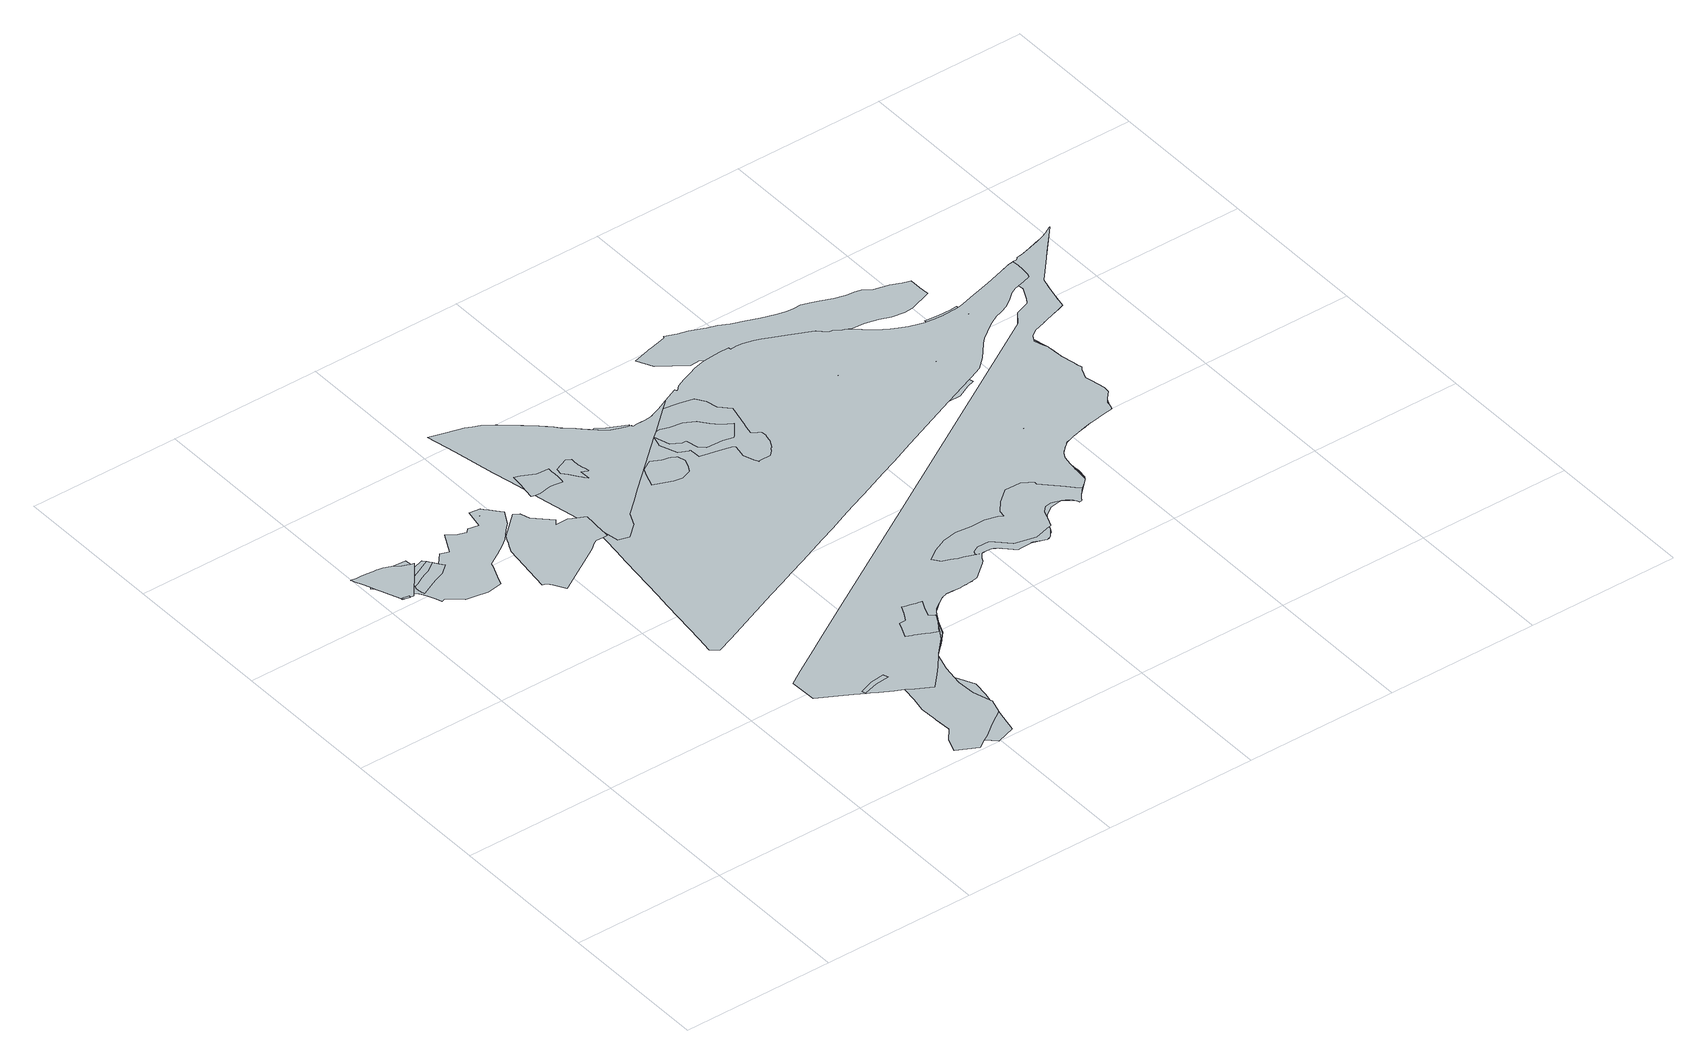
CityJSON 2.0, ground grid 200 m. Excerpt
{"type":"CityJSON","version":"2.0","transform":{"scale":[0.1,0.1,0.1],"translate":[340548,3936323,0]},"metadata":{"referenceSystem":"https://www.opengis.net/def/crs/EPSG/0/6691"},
"CityObjects":{
"object1":{"type":"GenericCityObject","attributes":{"prefecture":"14","disasterType":"2","areaType":"2","zoneNumber":82316,"zoneName":"K東芹沢","status":"0"},"geometry":[{"type":"MultiSurface","lod":"1","boundaries":[[[0,1,2,3,4,5,6]]]}]},
"object2":{"type":"GenericCityObject","attributes":{"prefecture":"14","disasterType":"2","areaType":"1","zoneNumber":82316,"zoneName":"K東芹沢","status":"0"},"geometry":[{"type":"MultiSurface","lod":"1","boundaries":[[[7,8,9,10,11,12,13,14,15,16,17,18,19,20,21,22,23,24,25,26,27,28,29,30,31,32,33,34,35,36,37,38,39,40,41,42,43,44,45,46,47]]]}]},
"object3":{"type":"GenericCityObject","attributes":{"prefecture":"14","disasterType":"1","areaType":"2","zoneNumber":"151-H24-43018","zoneName":"青山18","status":"0"},"geometry":[{"type":"MultiSurface","lod":"1","boundaries":[[[48,49,50,51,52,53,54,55,56,57,11,58,59,60,8,61,62,63]]]}]},
"object4":{"type":"GenericCityObject","attributes":{"prefecture":"14","disasterType":"1","areaType":"1","zoneNumber":"151-H24-43018","zoneName":"青山18","status":"0"},"geometry":[{"type":"MultiSurface","lod":"1","boundaries":[[[64,65,66,67,68,69,51,52,53,54,70,71,72,15,73,74,75,76,77,59,60,8,61,62,78,79,80,81,82,83]]]}]},
"object5":{"type":"GenericCityObject","attributes":{"prefecture":"14","disasterType":"1","areaType":"1","zoneNumber":"151-H24-43018","zoneName":"青山18","status":"0"},"geometry":[{"type":"MultiSurface","lod":"1","boundaries":[[[84,85,86,87,88,89,90,91,92,93,94,95,96,68,97,98,99,100,101,102,49,56,71,16,19,103,104,23,105,106,39,107,40,108,109,110,111,112,7,113,114,115,116,117,118,119,120,121,122,123,124,125,126,127,128,129,130,131,132,133,134,135,136]]]}]},
"object6":{"type":"GenericCityObject","attributes":{"prefecture":"14","disasterType":"1","areaType":"2","zoneNumber":"151-H24-43018","zoneName":"青山18","status":"0"},"geometry":[{"type":"MultiSurface","lod":"1","boundaries":[[[137,138,139,140,141,142,143,144,145,146,147,148,149,150,151,83,152,63,10,58,77,153,154,155,110,111,112,7,113,114,115,116,117,156,157,158,159,160,161,162,163,164,165,166,167,168,169,170]]]}]},
"object7":{"type":"GenericCityObject","attributes":{"prefecture":"14","disasterType":"1","areaType":"1","zoneNumber":"151-H24-43018","zoneName":"青山18","status":"0"},"geometry":[{"type":"MultiSurface","lod":"1","boundaries":[[[171,172,173,174,175,176,177,178,179,180,181,182,183,184,185,186,187,188,189,190,191,192,193,194,195,196,197,198,199,200]]]}]},
"object8":{"type":"GenericCityObject","attributes":{"prefecture":"14","disasterType":"2","areaType":"2","zoneNumber":"82008-4","zoneName":"南山沢-4","status":"0"},"geometry":[{"type":"MultiSurface","lod":"1","boundaries":[[[201,202,203,204,205,206,207]]]}]},
"object9":{"type":"GenericCityObject","attributes":{"prefecture":"14","disasterType":"1","areaType":"1","zoneNumber":"151-H24-43017","zoneName":"青山17","status":"0"},"geometry":[{"type":"MultiSurface","lod":"1","boundaries":[[[208,209,210,211,212,213,214,215,216,217,218,219,220,221,222,223,224,225,226,227,228,229,230,231,232]]]}]},
"object10":{"type":"GenericCityObject","attributes":{"prefecture":"14","disasterType":"1","areaType":"2","zoneNumber":"151-H24-43017","zoneName":"青山17","status":"0"},"geometry":[{"type":"MultiSurface","lod":"1","boundaries":[[[233,234,235,219,220,221,222,236,237,238,209,210,211]]]}]},
"object11":{"type":"GenericCityObject","attributes":{"prefecture":"14","disasterType":"1","areaType":"1","zoneNumber":"151-H24-43017","zoneName":"青山17","status":"0"},"geometry":[{"type":"MultiSurface","lod":"1","boundaries":[[[239,240,241,242,243,244,245,246,247,248,249,250,251,252,253,254,255,256,257,258,259,260]]]}]},
"object12":{"type":"GenericCityObject","attributes":{"prefecture":"14","disasterType":"1","areaType":"2","zoneNumber":"151-H24-43017","zoneName":"青山17","status":"0"},"geometry":[{"type":"MultiSurface","lod":"1","boundaries":[[[261,262,249,250,251,252,263,264,241,242,243,244]]]}]},
"object13":{"type":"GenericCityObject","attributes":{"prefecture":"14","disasterType":"1","areaType":"1","zoneNumber":"151-H24-43016","zoneName":"青山16","status":"0"},"geometry":[{"type":"MultiSurface","lod":"1","boundaries":[[[265,266,267,268,269,270,271,272,273,274,275,276,277,278,279,280,281,282,283,284,285,286,287,288,289,290]]]}]},
"object14":{"type":"GenericCityObject","attributes":{"prefecture":"14","disasterType":"2","areaType":"1","zoneNumber":82931,"zoneName":"串川3","status":"0"},"geometry":[{"type":"MultiSurface","lod":"1","boundaries":[[[291,292,293,294,295,296,297,298,299,300,301,302,303,304,305,306,307,308,309,310,311,312,313,314,315,316,317,318,319,320,321,322,323,324,325,326,223,227,327,328,329,197,330,331,332,191,333,334,335,336,337,338,339,340,341,342,343,344,345,346,347,348,349,350,351,352,353,354,355,356,357,358]]]}]},
"object15":{"type":"GenericCityObject","attributes":{"prefecture":"14","disasterType":"1","areaType":"1","zoneNumber":"151-H24-43017","zoneName":"青山17","status":"0"},"geometry":[{"type":"MultiSurface","lod":"1","boundaries":[[[359,360,361,362,363,364,365,366,367,368,369,370,371,372,373,374,375,376,377,378,379,380,381,382,383,384,385]]]}]},
"object16":{"type":"GenericCityObject","attributes":{"prefecture":"14","disasterType":"1","areaType":"1","zoneNumber":"151-H24-43017","zoneName":"青山17","status":"0"},"geometry":[{"type":"MultiSurface","lod":"1","boundaries":[[[386,387,388,389,390,391,392,393,394,395,396,397,398,399,400,401,291,402,403,404,405,406,407,301,408,409]]]}]},
"object17":{"type":"GenericCityObject","attributes":{"prefecture":"14","disasterType":"1","areaType":"2","zoneNumber":"151-H24-43017","zoneName":"青山17","status":"0"},"geometry":[{"type":"MultiSurface","lod":"1","boundaries":[[[410,411,412,413,414,415,416,417,343,418,419,420,342,421,422,423,424,425,426,427,428]]]}]},
"object18":{"type":"GenericCityObject","attributes":{"prefecture":"14","disasterType":"1","areaType":"1","zoneNumber":"151-H24-43017","zoneName":"青山17","status":"0"},"geometry":[{"type":"MultiSurface","lod":"1","boundaries":[[[429,430,431,432,344,433,434,435,436,418,419,420,341,437,438,439,440,441,442,443,444,445,446,447,448,449,450,451,452,453,454,455,456,457,458,459,460,461,462,463,464,465,466,467,468,469]]]}]},
"object19":{"type":"GenericCityObject","attributes":{"prefecture":"14","disasterType":"1","areaType":"1","zoneNumber":"151-H24-43016","zoneName":"青山16","status":"0"},"geometry":[{"type":"MultiSurface","lod":"1","boundaries":[[[470,471,472,473,474,475,476,477,478,479,480,481,482,483,484,485,486,487,488,489,490,491,492,493,494,495,496,497,498,499,500,501,502,503,504,505,506,507,508,509,510,511,512,513,514,515,516,517,518,519,520,521,522,523,524,525,526,527,528,529,530,531,532,533,534,535,536,537,538,539]]]}]},
"object20":{"type":"GenericCityObject","attributes":{"prefecture":"14","disasterType":"2","areaType":"1","zoneNumber":82930,"zoneName":"串川2","status":"0"},"geometry":[{"type":"MultiSurface","lod":"1","boundaries":[[[540,358,291,292,541,542,295,543,296,297,544,545,299,407,546,302,304,547,548,308,549,310,550,312,551,314,552,553,554,555,556,557,214,558,233,238,559,230,560,561,196,562,331,563,189,564,565,566,567,568,569,570,571,572,573,574,575,576,577,578,579,580,581,582,583,584,585,586,587,588,589,590,591,592,593,594,595,596,597,598,599,600,601,602,603,604,605,606,607,608,609,610,611,612,613,614,615,616,617,618,619,620,621,622,623,624,625,626,627,628,629,630,631,632,633,634,635,636,637,638,639,640,641,642,643,644,645,646,647,648,649,650,651,652,653,654,655,656,657,658,659,660,661,662,663,664,665,666,667,668,669,670,671,672,673,674,675,676,677,678,679,680,347,681,349,351,682,683,353,684,685,356,357]]]}]},
"object21":{"type":"GenericCityObject","attributes":{"prefecture":"14","disasterType":"2","areaType":"1","zoneNumber":"82008-5","zoneName":"南山沢-5","status":"0"},"geometry":[{"type":"MultiSurface","lod":"1","boundaries":[[[686,687,688,689,690,691,692,693,694,695,696,697,698,699,700,701,702,703,704,705,706,707,708,709,710,711,712,713,714,715,716,717,718,719,720,721,722,723,724,725,726,727,728,729,730,731,732,733,734,735,736,737,738,739,740,741,742,743,744,745,746,747,748,749,750,751,752,753,754,755,756,757,758,759,760,761,762,763,764,765,766,767,768,769,770,771,772,773,774,775,776,777,778,779,780,781,782,783,784,785,786,787,788,789,790,791,792,793,794,795,796,797,798,799,800,801,802,803,804,805,806,807,808,809,810,811,812,813,814,622,623,815,816,817,818,819,820,821,822,609,823,824,825,826,827,828,829,830,831,832,833,834,835,836,837,838,839,840,841,842,843,844,845,846,847,848,849,850,851,852,853,854,855,856,857,858,859,860,861,862,863,864,865,866,867,868,285,287,869,870,871,872,873,874,875,876,877,878,879,880,881,882,883,884,885,886,887,888,889,890,891,892,893,894,895,896,897,898,899,900,901,902,903,904,905,906,907,908,909,910,911,912,913,914,915,916,917,918,919,920,921,922,923,924,925,926,927,928,929,930,931,932,933,934,935,936,937,938,505,939,940,941,942,511,943,944,945,946,947,948,520,949,950,522,951,952,528,953,954,955,956,957,536]]]}]},
"object22":{"type":"GenericCityObject","attributes":{"prefecture":"14","disasterType":"1","areaType":"1","zoneNumber":"151-H24-43017","zoneName":"青山17","status":"0"},"geometry":[{"type":"MultiSurface","lod":"1","boundaries":[[[958,959,960,961,962,963,964,965,966,967,968,969,970,971,972,973,974,975,976,977,978,979,980,981,982,983,984,985,986,987,988]]]}]},
"object23":{"type":"GenericCityObject","attributes":{"prefecture":"14","disasterType":"2","areaType":"1","zoneNumber":"82008-3","zoneName":"南山沢-3","status":"0"},"geometry":[{"type":"MultiSurface","lod":"1","boundaries":[[[989,990,694,991,992,993,994,995,996,997,699,998,999,705,1000,1001,707,1002,1003,1004,712,1005,1006,715,1007,1008,1009,1010,718,1011,1012,1013,1014,723,1015,1016,726,1017,728,1018,733,1019,1020,1021,1022,1023,1024,1025,1026,1027,1028,1029,1030,750,1031,1032,753,755,1033,1034,759,1035,1036,1037,1038,1039,1040,1041,1042,1043,1044,1045,1046,1047,1048,770,1049,772,774,776,1050,1051,1052,780,781,782,1053,1054,1055,1056,787,789,1057,1058,1059,1060,1061,1062,1063,1064,1065,1066,1067,1068,1069,1070,1071,1072,1073,804,1074,808,1075,1076,619,620,621,815,1077,817,1078,819,821,1079,822,609,823,825,826,827,828,829,830,831,832,833,1080,835,836,838,1081,1082,1083,1084,1085,1086,1087,1088,1089,1090,1091,1092,1093,1094,1095,1096,1097,1098,1099,1100,1101,1102,1103,1104,1105,1106,1107,1108,1109,1110,1111,1112,1113,1114,1115,1116,1117,1118,1119,1120,1121,1122,470,1123,1124,1125,1126,1127,1128,1129,1130,1131,1132,1133,1134,1135,1136,1137,1138,1139,1140,1141,1142,1143,1144,1145,1146,492,1147,1148,1149,1150,1151,1152,1153,1154,1155,268,1156,1157,1158,1159,280,1160,1161,1162,1163,1164,1165,1166,1167,855,1168,1169,1170,1171,1172,1173,1174,1175,1176,1177,1178,1179,1180,1181,1182,1183,1184,1185,1186,1187,862,1188,1189,864,1190,1191,1192,1193,1194,1195,1196,1197,873,1198,874,1199,879,1200,1201,1202,1203,882,1204,1205,886,1206,1207,891,1208,1209,1210,1211,892,1212,1213,1214,1215,901,1216,906,1217,1218,1219,1220,908,1221,1222,912,1223,1224,1225,1226,918,1227,923,1228,926,1229,1230,1231,1232,930,1233,1234,933,1235,1236,935,1237,503,1238,1239,939,1240,1241,510,943,1242,1243,1244,1245,1246,1247,1248,1249,1250,946,952,1251,526,1252,1253,537,1254,1255,689,1256,1257,1258]]]}]},
"object24":{"type":"GenericCityObject","attributes":{"prefecture":"14","disasterType":"2","areaType":"1","zoneNumber":"82008-2","zoneName":"南山沢-2","status":"0"},"geometry":[{"type":"MultiSurface","lod":"1","boundaries":[[[691,1259,1260,990,695,1261,1262,994,1263,1264,1265,995,997,1266,700,1267,703,1268,1269,1270,708,1271,1003,1272,713,1273,714,1274,1008,1010,1275,719,1276,1277,1013,1278,724,1015,1016,725,1279,729,1280,732,1281,1021,1282,1283,737,1284,739,1285,1286,1024,1025,1287,1026,1028,746,1288,748,1029,1289,1290,752,1032,1291,1292,1293,760,1037,1294,1295,1039,1296,1042,1297,1298,1299,1300,1046,765,1301,766,768,769,1049,1302,772,773,774,1303,1051,1304,1305,779,781,1306,1307,1308,783,784,1309,789,1310,790,792,1311,1312,1313,797,800,1062,1314,1064,1315,1316,1068,1317,1318,1319,1320,1321,1322,1071,1073,806,1323,1074,1324,809,1075,1325,812,620,621,622,623,1326,1327,625,1328,818,1078,819,1329,821,1079,609,823,824,1330,827,1331,828,829,830,1332,832,1333,1080,834,835,836,1334,1335,1082,1336,1337,1338,1085,1087,1339,1340,1090,1341,1342,1343,1092,1344,1094,1345,1095,1346,1347,1348,1101,1349,1102,1104,1350,1351,1107,1352,1108,1110,1353,1354,1111,1113,1355,1114,1356,1116,1118,1119,1357,1120,1358,471,1123,1359,1124,1360,1361,1127,1128,1362,1129,1131,1363,1132,1364,1134,1365,1137,1366,1367,1139,1368,1141,1369,1144,1370,1145,493,1371,1372,1148,1150,1373,1152,1374,1154,1375,267,1376,1157,1377,1378,279,1379,1161,1380,1381,1164,1382,1165,1383,1384,856,1385,1386,1170,1387,1388,1173,1389,1390,1177,1391,1392,1393,1180,1394,1182,1395,1396,1185,1397,1398,861,1399,1188,863,1400,1401,1402,1403,1404,1405,1195,1406,1407,872,1408,875,1409,878,1410,1200,1202,1411,1412,883,1413,1205,887,1414,1415,890,1416,1209,1211,1417,894,1418,1419,1215,1420,902,1421,905,1422,1218,1220,1423,909,1424,1222,913,1425,1426,1225,1427,919,1428,922,1429,927,1430,1231,1431,1232,929,1432,1433,934,1236,1434,936,1435,504,1238,1436,940,1437,1241,509,944,1438,1244,1439,1245,1246,1440,1249,517,1441,518,1442,947,951,1443,525,1253,1444,955,1445,534,687,1446,1255,1447]]]}]},
"object25":{"type":"GenericCityObject","attributes":{"prefecture":"14","disasterType":"1","areaType":"2","zoneNumber":"151-H24-43017","zoneName":"青山17","status":"0"},"geometry":[{"type":"MultiSurface","lod":"1","boundaries":[[[982,1448,1449,1450,1451,1452,1453,1454,1455,1456,981]]]}]},
"object26":{"type":"GenericCityObject","attributes":{"prefecture":"14","disasterType":"1","areaType":"1","zoneNumber":"151-H24-43016","zoneName":"青山16","status":"0"},"geometry":[{"type":"MultiSurface","lod":"1","boundaries":[[[1457,1458,697,1459,1262,993,1460,1263,1265,1461,1462,1463,1269,1464,1000,706,1465,1272,1004,1466,1467,711,1468,1469,1470,1351,1106,1471,1472,1473,1474,1475,1476,1477,1478,1479,476,1480,473,1481,1482,1118,1483,1484,1447,690,1485,1258,1486,1487]]]}]},
"object27":{"type":"GenericCityObject","attributes":{"prefecture":"14","disasterType":"1","areaType":"1","zoneNumber":"151-H24-43017","zoneName":"青山17","status":"0"},"geometry":[{"type":"MultiSurface","lod":"1","boundaries":[[[1488,1489,1490,1491,1492,1493,1494,1495,1496,1497,1498,1499,1500,1501,1502,1503,1504,1505,1506,594,1507,1508,1509,1510,595,1511,1512,1513,1514,1515,1516,1517,1518,1519,1520,1521,1522,1523]]]}]},
"object28":{"type":"GenericCityObject","attributes":{"prefecture":"14","disasterType":"1","areaType":"1","zoneNumber":"151-H24-43013","zoneName":"青山13","status":"0"},"geometry":[{"type":"MultiSurface","lod":"1","boundaries":[[[1524,1525,1526,1527,1528,1529,1530,1531,1532,1533,1534,1535,1536,1537,1538,1539,1540,1541,1542,1543,1544,1545,1546,672,1547,1548,1549,1550,1551,1552,1553,1554,1555,1556,1557,1558,1559,1560,1561,1562,1563,656,1564,1565,1566,1567,1568,1569,1570,1571,1572,1573,1574,1575,1576,1577,1578,1579,1580,1581,1582,1583,1584,1585,1586,1587,1588,1589,1590,1591,1592,1593,1594,1595]]]}]},
"object29":{"type":"GenericCityObject","attributes":{"prefecture":"14","disasterType":"1","areaType":"2","zoneNumber":"151-H24-43017","zoneName":"青山17","status":"0"},"geometry":[{"type":"MultiSurface","lod":"1","boundaries":[[[1596,1597,1598,1599,1600,1601,1602,1603,1604,1605,1606,1607,1608,1609,1610,1611,1612,1613,1614,1615,1616,1617,1517,1618,1514,1619,1620,1621,1622,1623,1624]]]}]},
"object30":{"type":"GenericCityObject","attributes":{"prefecture":"14","disasterType":"1","areaType":"1","zoneNumber":"151-H24-43017","zoneName":"青山17","status":"0"},"geometry":[{"type":"MultiSurface","lod":"1","boundaries":[[[1625,647,1626,1627,1628,1629,1630,1631,1632,1633,1603,1634,1635,1636,1601,1637,1638,1639,1640,634,1641,1642,1643,1644]]]}]}
},
"vertices":[
[264,6153,0],[257,6154,0],[261,6150,0],[292,6119,0],[313,6115,0],[337,6112,0],[347,6141,0],
[416,6143,0],[514,6268,0],[529,6286,0],[551,6314,0],[583,6354,0],[608,6385,0],[614,6394,0],[672,6467,0],[700,6502,0],[711,6516,0],[752,6567,0],[709,6580,0],[708,6580,0],[670,6593,0],[615,6613,0],[547,6663,0],[527,6673,0],[515,6679,0],[423,6716,0],[386,6725,0],[344,6729,0],[302,6736,0],[287,6737,0],[209,6743,0],[143,6748,0],[74,6754,0],[10,6762,0],[0,6763,0],[9,6740,0],[20,6714,0],[64,6603,0],[83,6554,0],[97,6520,0],[119,6463,0],[142,6405,0],[168,6339,0],[240,6157,0],[248,6137,0],[253,6124,0],[385,6105,0],[407,6132,0],
[655,6306,0],[720,6336,0],[794,6369,0],[921,6463,0],[917,6468,0],[883,6508,0],[882,6510,0],[745,6442,0],[715,6428,0],[612,6379,0],[550,6325,0],[536,6313,0],[531,6302,0],[508,6255,0],[502,6229,0],[555,6256,0],
[751,6183,0],[888,6237,0],[1011,6334,0],[1008,6338,0],[967,6395,0],[953,6415,0],[844,6553,0],[712,6506,0],[704,6504,0],[575,6448,0],[574,6434,0],[568,6381,0],[553,6350,0],[549,6341,0],[494,6198,0],[492,6164,0],[491,6147,0],[497,6096,0],[511,6068,0],[647,6134,0],
[2119,6688,0],[2056,6764,0],[2006,6823,0],[1965,6872,0],[1942,6900,0],[1796,6914,0],[1750,6671,0],[1606,6694,0],[1566,6648,0],[1434,6688,0],[1337,6769,0],[1198,6492,0],[1083,6535,0],[924,6342,0],[935,6326,0],[934,6325,0],[770,6268,0],[723,6332,0],[720,6335,0],[704,6666,0],[704,6668,0],[324,6679,0],[272,6680,0],[82,6506,0],[184,6390,0],[276,6284,0],[296,6262,0],[341,6211,0],[356,6193,0],[419,6141,0],[458,6095,0],[475,6073,0],[506,6017,0],[513,5999,0],[543,5924,0],[580,5831,0],[598,5839,0],[619,5846,0],[636,5843,0],[687,5800,0],[813,5702,0],[925,5684,0],[1094,5649,0],[1289,5678,0],[1341,5813,0],[1422,5992,0],[1432,6033,0],[1590,6129,0],[1716,6214,0],[1821,6290,0],[1931,6415,0],[2022,6504,0],[2120,6687,0],
[1935,6654,0],[1895,6727,0],[1858,6796,0],[1792,6611,0],[1673,6568,0],[1616,6507,0],[1489,6510,0],[1354,6509,0],[1278,6348,0],[1170,6276,0],[1083,6119,0],[971,6094,0],[888,6004,0],[783,6025,0],[678,6108,0],[558,6210,0],[540,6341,0],[387,6344,0],[337,6299,0],[525,6003,0],[543,6002,0],[577,5987,0],[650,5938,0],[796,5845,0],[941,5839,0],[1036,5826,0],[1246,5858,0],[1279,5988,0],[1356,6163,0],[1389,6213,0],[1551,6302,0],[1667,6362,0],[1744,6430,0],[1839,6545,0],
[2278,6434,0],[2242,6555,0],[2169,6591,0],[1865,6322,0],[1835,6262,0],[1821,6232,0],[1788,6164,0],[1757,6102,0],[1744,6074,0],[1649,5384,0],[1701,5367,0],[1700,5364,0],[1748,5310,0],[1829,5158,0],[2483,5549,0],[2575,5625,0],[2579,5630,0],[2625,5649,0],[2719,5644,0],[2773,5642,0],[2779,5717,0],[2780,5741,0],[2792,5884,0],[2796,5939,0],[2805,6049,0],[2774,6065,0],[2702,6101,0],[2604,6150,0],[2430,6147,0],[2490,6220,0],
[3702,1683,0],[3683,1749,0],[3501,1729,0],[3313,1660,0],[3321,1632,0],[3326,1614,0],[3519,1669,0],
[2986,6820,0],[2991,6894,0],[2991,6896,0],[2991,6950,0],[2991,6971,0],[2991,6999,0],[2896,7005,0],[2830,7009,0],[2667,7095,0],[2588,7119,0],[2582,7056,0],[2578,7026,0],[2572,6962,0],[2571,6959,0],[2562,6907,0],[2553,6853,0],[2548,6821,0],[2535,6753,0],[2530,6723,0],[2580,6716,0],[2647,6706,0],[2799,6741,0],[2861,6734,0],[2975,6721,0],[2978,6744,0],
[2890,6957,0],[2828,6962,0],[2668,7003,0],[2671,6884,0],[2825,6909,0],[2883,6904,0],
[3308,6805,0],[3299,6840,0],[3298,6872,0],[3298,6874,0],[3298,6924,0],[3298,6927,0],[3299,6976,0],[3241,7010,0],[3064,6937,0],[3052,6857,0],[3108,6783,0],[3126,6760,0],[3145,6735,0],[3160,6713,0],[3177,6689,0],[3188,6674,0],[3217,6637,0],[3250,6595,0],[3245,6734,0],[3322,6702,0],[3333,6708,0],[3317,6770,0],
[3245,6943,0],[3095,6901,0],[3129,6861,0],[3253,6859,0],
[4840,2532,0],[4797,2543,0],[4773,2549,0],[4769,2551,0],[4743,2557,0],[4696,2570,0],[4615,2591,0],[4599,2595,0],[4552,2487,0],[4486,2371,0],[4399,2374,0],[4357,2277,0],[4304,2151,0],[4342,2133,0],[4365,2123,0],[4380,2116,0],[4395,2109,0],[4513,2055,0],[4571,2029,0],[4657,1990,0],[4759,2137,0],[4762,2141,0],[4763,2143,0],[4813,2250,0],[4740,2293,0],[4781,2409,0],
[4188,7059,0],[4171,7065,0],[4095,7088,0],[4010,7120,0],[3981,7135,0],[3918,7169,0],[3917,7169,0],[3867,7211,0],[3857,7220,0],[3818,7258,0],[3815,7261,0],[3779,7297,0],[3765,7311,0],[3680,7391,0],[3550,7514,0],[3499,7566,0],[3430,7632,0],[3380,7682,0],[3360,7702,0],[3283,7766,0],[3226,7814,0],[3121,7901,0],[3117,7904,0],[3082,7932,0],[3008,7993,0],[2913,8062,0],[2874,8087,0],[2788,8126,0],[2698,8165,0],[2612,8192,0],[2431,8237,0],[2267,8282,0],[2347,7885,0],[2459,7325,0],[2504,7098,0],[2549,6871,0],[2594,6645,0],[2639,6418,0],[2684,6192,0],[2729,5965,0],[2748,5870,0],[2774,5739,0],[2819,5512,0],[2958,5465,0],[3132,5617,0],[3213,5801,0],[3387,5953,0],[3560,6105,0],[3734,6258,0],[3908,6410,0],[4281,6736,0],[4284,6739,0],[4354,6800,0],[4672,7078,0],[4777,7170,0],[4778,7172,0],[4690,7131,0],[4627,7102,0],[4517,7058,0],[4509,7054,0],[4508,7054,0],[4435,7038,0],[4385,7037,0],[4371,7036,0],[4267,7037,0],[4214,7032,0],[4206,7032,0],[4209,7053,0],
[4252,6068,0],[4254,6070,0],[4256,6076,0],[4261,6090,0],[4304,6185,0],[4273,6288,0],[4273,6291,0],[4267,6294,0],[4211,6324,0],[4182,6330,0],[4106,6345,0],[4099,6347,0],[3976,6413,0],[3974,6414,0],[3938,6395,0],[3940,6394,0],[3829,6327,0],[3812,6280,0],[3794,6233,0],[3765,6154,0],[3740,6085,0],[3731,6060,0],[3973,5970,0],[3974,5970,0],[3990,5963,0],[4085,5954,0],[4212,5997,0],
[3617,7303,0],[3607,7203,0],[3566,7126,0],[3534,7065,0],[3460,6924,0],[3433,6874,0],[3413,6836,0],[3560,6778,0],[3770,6905,0],[3824,6984,0],[3863,6958,0],[3986,6919,0],[4140,6850,0],[4147,6879,0],[4162,6948,0],[4170,6979,0],[4189,7062,0],[4192,7077,0],[4077,7138,0],[3956,7193,0],[3843,7265,0],[3816,7261,0],[3718,7247,0],[3619,7299,0],
[5088,6300,0],[5142,6377,0],[5014,6457,0],[4923,6552,0],[4835,6669,0],[4697,6740,0],[4530,6768,0],[4422,6799,0],[4299,6801,0],[4284,6748,0],[4283,6742,0],[4349,6528,0],[4468,6460,0],[4529,6458,0],[4559,6293,0],[4633,6224,0],[4853,6214,0],[4987,6178,0],[5005,6200,0],
[5169,6734,0],[5143,6886,0],[5061,7000,0],[4877,7048,0],[4615,7087,0],[4503,7044,0],[4314,6852,0],[4314,6851,0],[4263,6672,0],[4239,6587,0],[4236,6576,0],[4324,6353,0],[4442,6295,0],[4459,6308,0],[4472,6147,0],[4488,6139,0],[4755,6085,0],[4887,6054,0],[4902,6036,0],[4904,6021,0],[4868,5856,0],[4917,5717,0],[4944,5677,0],[4946,5661,0],[4961,5668,0],[5110,5673,0],[5164,5723,0],[5197,5777,0],[5200,5779,0],[5216,5779,0],[5271,5888,0],[5288,5971,0],[5299,5997,0],[5290,6056,0],[5258,6080,0],[5191,6130,0],[5190,6131,0],[5186,6140,0],[5219,6278,0],[5222,6281,0],[5298,6604,0],
[7346,3241,0],[7343,3244,0],[7198,3391,0],[7164,3425,0],[7161,3428,0],[7166,3470,0],[7105,3508,0],[7032,3553,0],[6816,3562,0],[6643,3421,0],[6535,3289,0],[6520,3197,0],[6462,3231,0],[6299,3272,0],[6116,3268,0],[5905,3290,0],[5713,3260,0],[5527,3175,0],[5387,3076,0],[5393,3069,0],[5450,2998,0],[5471,2973,0],[5585,2930,0],[5594,2927,0],[5641,2909,0],[5698,2888,0],[5875,2822,0],[5832,2843,0],[5848,2891,0],[5939,2938,0],[6101,2932,0],[6298,2740,0],[6579,2673,0],[6804,2736,0],[6805,2736,0],[6806,2737,0],[6808,2737,0],[6829,2743,0],[6875,2846,0],[6888,2890,0],[6889,2890,0],[6892,2901,0],[6894,2909,0],[6895,2912,0],[6924,2984,0],[6989,3050,0],[7077,3062,0],[7174,3036,0],[7180,3034,0],[7188,3032,0],[7195,3029,0],[7195,3028,0],[7228,3013,0],[7239,3008,0],[7279,2990,0],[7308,2953,0],[7320,2938,0],[7322,2935,0],[7325,2932,0],[7332,2922,0],[7346,2879,0],[7383,2889,0],[7412,2934,0],[7453,2988,0],[7464,2999,0],[7492,3028,0],[7524,3060,0],[7523,3061,0],[7461,3124,0],[7391,3195,0],
[4210,7053,0],[4091,7089,0],[4012,7121,0],[3942,7154,0],[3907,7176,0],[3870,7207,0],[3794,7282,0],[3569,7496,0],[3449,7617,0],[3362,7699,0],[3246,7798,0],[3118,7904,0],[3022,7980,0],[3018,7951,0],[3010,7881,0],[2980,7652,0],[2950,7423,0],[2921,7194,0],[2891,6965,0],[2861,6736,0],[2831,6507,0],[2801,6278,0],[2772,6049,0],[2742,5820,0],[2712,5591,0],[2682,5362,0],[2652,5133,0],[2623,4904,0],[2593,4675,0],[2563,4446,0],[2533,4217,0],[2503,3988,0],[2474,3759,0],[2444,3530,0],[2414,3301,0],[2513,3226,0],[2726,3314,0],[2939,3403,0],[3152,3492,0],[3366,3581,0],[3579,3669,0],[3792,3758,0],[4005,3847,0],[4219,3935,0],[4432,4024,0],[4645,4113,0],[4858,4201,0],[5071,4290,0],[5285,4379,0],[5498,4467,0],[5711,4556,0],[5924,4645,0],[6138,4734,0],[6477,4876,0],[7296,5218,0],[7724,5398,0],[7763,5414,0],[7932,5485,0],[8074,5616,0],[8143,5695,0],[8245,5814,0],[8309,5880,0],[8525,6037,0],[8658,6115,0],[8751,6143,0],[8862,6189,0],[8972,6269,0],[9056,6339,0],[9137,6386,0],[9192,6399,0],[9239,6411,0],[9283,6424,0],[9387,6456,0],[9403,6495,0],[9407,6527,0],[9416,6607,0],[9420,6700,0],[9415,6769,0],[9414,6777,0],[9363,6773,0],[9362,6773,0],[9354,6771,0],[9352,6770,0],[9351,6770,0],[9318,6760,0],[9298,6754,0],[9125,6701,0],[8957,6649,0],[8901,6631,0],[8643,6555,0],[8512,6520,0],[8499,6517,0],[8481,6512,0],[8463,6509,0],[8424,6504,0],[8399,6500,0],[8357,6496,0],[8354,6496,0],[8324,6494,0],[8288,6492,0],[8212,6489,0],[8210,6489,0],[8203,6489,0],[8150,6491,0],[8101,6495,0],[8056,6498,0],[8051,6499,0],[7982,6511,0],[7969,6513,0],[7894,6530,0],[7775,6563,0],[7665,6613,0],[7579,6656,0],[7441,6746,0],[7317,6847,0],[7274,6884,0],[7165,6965,0],[7150,6976,0],[7051,7038,0],[7006,7041,0],[6992,7048,0],[6893,7143,0],[6605,7278,0],[6400,7369,0],[6326,7399,0],[6243,7430,0],[6112,7463,0],[6027,7476,0],[5933,7462,0],[5933,7495,0],[5811,7498,0],[5677,7491,0],[5589,7480,0],[5546,7475,0],[5412,7438,0],[5309,7402,0],[5187,7351,0],[5064,7296,0],[5006,7233,0],[4989,7270,0],[4730,7150,0],[4613,7095,0],[4504,7053,0],[4431,7036,0],[4348,7037,0],[4266,7038,0],
[7593,3119,0],[7598,3124,0],[7649,3167,0],[7651,3186,0],[7660,3280,0],[7666,3349,0],[7670,3388,0],[7673,3417,0],[7678,3449,0],[7679,3455,0],[7683,3479,0],[7685,3491,0],[7706,3621,0],[7747,3689,0],[7752,3699,0],[7759,3710,0],[7763,3714,0],[7796,3742,0],[7810,3754,0],[7842,3782,0],[7864,3801,0],[7878,3812,0],[7878,3813,0],[7890,3823,0],[7895,3825,0],[7921,3833,0],[7956,3843,0],[8000,3857,0],[8074,3880,0],[8084,3882,0],[8167,3902,0],[8280,3930,0],[8306,3935,0],[8325,3938,0],[8345,3942,0],[8453,3963,0],[8598,3985,0],[8664,3995,0],[8664,3996,0],[8669,4012,0],[8670,4013,0],[8676,4033,0],[8687,4084,0],[8691,4105,0],[8694,4121,0],[8699,4126,0],[8708,4137,0],[8730,4162,0],[8738,4172,0],[8821,4268,0],[8830,4344,0],[8831,4351,0],[8831,4352,0],[8791,4540,0],[8774,4622,0],[8824,4746,0],[8829,4759,0],[8830,4760,0],[8838,4771,0],[8859,4801,0],[8841,4876,0],[8834,4907,0],[8830,4923,0],[8798,5087,0],[8798,5088,0],[8793,5111,0],[8793,5113,0],[8782,5306,0],[8781,5315,0],[8777,5329,0],[8760,5387,0],[8724,5504,0],[8724,5505,0],[8732,5519,0],[8738,5529,0],[8746,5543,0],[8772,5588,0],[8859,5646,0],[8923,5667,0],[9007,5694,0],[9016,5697,0],[9038,5704,0],[9071,5715,0],[9176,5749,0],[9290,5787,0],[9358,5809,0],[9370,5813,0],[9371,5813,0],[9393,5916,0],[9399,5946,0],[9412,6006,0],[9448,6173,0],[9468,6242,0],[9480,6283,0],[9487,6308,0],[9488,6311,0],[9533,6362,0],[9749,6605,0],[9763,6621,0],[9879,6751,0],[10018,6907,0],[10070,6966,0],[10127,7030,0],[10126,7029,0],[10115,7023,0],[10089,7008,0],[10086,7006,0],[10068,6996,0],[10021,6969,0],[10013,6965,0],[9971,6945,0],[9958,6939,0],[9957,6938,0],[9949,6936,0],[9941,6933,0],[9859,6906,0],[9579,6826,0],[9500,6811,0],[9492,6803,0],[9489,6801,0],[9487,6799,0],[9471,6784,0],[9440,6781,0],[9435,6781,0],[9393,6777,0],[9370,6774,0],[9362,6774,0],[9358,6772,0],[9355,6771,0],[9348,6769,0],[9319,6760,0],[9118,6697,0],[9090,6688,0],[9066,6681,0],[9109,6586,0],[9126,6547,0],[9182,6422,0],[9199,6382,0],[9200,6378,0],[9203,6359,0],[9203,6357,0],[9208,6329,0],[9120,6152,0],[9115,6141,0],[9113,6138,0],[9098,6115,0],[9078,6085,0],[9068,6081,0],[8952,6041,0],[8951,6041,0],[8890,6013,0],[8770,5855,0],[8769,5855,0],[8734,5834,0],[5547,3917,0],[3972,2969,0],[3775,2849,0],[3577,2729,0],[3380,2609,0],[3183,2489,0],[2985,2369,0],[2788,2249,0],[2796,1891,0],[2999,1780,0],[3201,1669,0],[3331,1598,0],[3404,1558,0],[3450,1533,0],[3606,1447,0],[3708,1392,0],[3762,1362,0],[3809,1336,0],[4011,1225,0],[4166,1390,0],[4207,1433,0],[4252,1488,0],[4384,1650,0],[4392,1659,0],[4398,1667,0],[4401,1671,0],[4595,1872,0],[4597,1873,0],[4598,1875,0],[4787,2183,0],[4795,2195,0],[4797,2198,0],[4802,2205,0],[4854,2287,0],[4865,2303,0],[4878,2324,0],[4888,2340,0],[4891,2341,0],[4960,2384,0],[4975,2394,0],[4976,2394,0],[5066,2451,0],[5129,2477,0],[5131,2478,0],[5138,2481,0],[5146,2480,0],[5257,2474,0],[5263,2474,0],[5333,2469,0],[5338,2469,0],[5415,2477,0],[5420,2477,0],[5499,2485,0],[5514,2487,0],[5517,2487,0],[5588,2494,0],[5589,2495,0],[5796,2666,0],[5828,2694,0],[5829,2696,0],[5852,2750,0],[5908,2815,0],[5912,2819,0],[5917,2825,0],[5926,2824,0],[5972,2819,0],[5985,2817,0],[5987,2817,0],[6057,2810,0],[6063,2809,0],[6079,2808,0],[6082,2805,0],[6111,2776,0],[6120,2768,0],[6143,2745,0],[6235,2655,0],[6278,2618,0],[6314,2620,0],[6446,2628,0],[6455,2629,0],[6478,2630,0],[6484,2628,0],[6587,2588,0],[6609,2580,0],[6616,2577,0],[6646,2566,0],[6651,2567,0],[6653,2568,0],[6671,2574,0],[6683,2578,0],[6684,2578,0],[6700,2584,0],[6701,2585,0],[6724,2614,0],[6741,2636,0],[6780,2687,0],[6783,2691,0],[6786,2695,0],[6796,2716,0],[6863,2854,0],[6869,2867,0],[6882,2893,0],[6883,2894,0],[6902,2908,0],[6910,2914,0],[7026,3002,0],[7180,3026,0],[7190,3028,0],[7193,3028,0],[7207,3031,0],[7210,3028,0],[7274,2974,0],[7311,2943,0],[7351,2910,0],[7368,2896,0],[7413,2951,0],[7452,2999,0],[7458,3004,0],
[6060,6547,0],[6043,6665,0],[5678,6726,0],[5593,6737,0],[5433,6471,0],[5244,6340,0],[5266,6278,0],[5277,6246,0],[5305,6167,0],[5338,6072,0],[5397,5986,0],[5497,5584,0],[5590,5599,0],[5681,5557,0],[5771,5522,0],[6000,5569,0],[6193,5807,0],[6270,5872,0],[6360,5907,0],[6454,6000,0],[6578,6131,0],[6610,6196,0],[6609,6224,0],[6606,6297,0],[6600,6350,0],[6594,6397,0],[6453,6346,0],[6371,6321,0],[6269,6349,0],[6063,6254,0],[6020,6361,0],
[7675,3364,0],[7677,3433,0],[7678,3455,0],[7682,3571,0],[7687,3584,0],[7688,3584,0],[7702,3615,0],[7727,3671,0],[7735,3678,0],[7751,3694,0],[7834,3774,0],[7858,3798,0],[7871,3810,0],[7883,3814,0],[7888,3817,0],[7897,3820,0],[7962,3846,0],[8014,3866,0],[8109,3888,0],[8137,3894,0],[8233,3916,0],[8242,3919,0],[8316,3937,0],[8404,3960,0],[8503,3973,0],[8632,3991,0],[8666,3996,0],[8668,4003,0],[8681,4074,0],[8691,4092,0],[8730,4164,0],[8817,4321,0],[8814,4338,0],[8813,4345,0],[8763,4612,0],[8845,4819,0],[8846,4821,0],[8845,4845,0],[8844,4860,0],[8842,4870,0],[8819,4972,0],[8799,5064,0],[8790,5268,0],[8788,5274,0],[8750,5464,0],[8738,5500,0],[8732,5520,0],[8725,5541,0],[8734,5551,0],[8760,5581,0],[8768,5591,0],[8800,5629,0],[8807,5636,0],[8818,5640,0],[8856,5651,0],[8894,5662,0],[8903,5665,0],[8943,5677,0],[8990,5690,0],[9072,5717,0],[9302,5791,0],[9445,6156,0],[9445,6158,0],[9446,6160,0],[9750,6605,0],[9764,6620,0],[9809,6670,0],[10018,6908,0],[10125,7029,0],[10025,6971,0],[10001,6959,0],[9958,6938,0],[9925,6927,0],[9909,6922,0],[9880,6912,0],[9821,6895,0],[9777,6882,0],[9744,6872,0],[9738,6870,0],[9709,6862,0],[9658,6847,0],[9586,6826,0],[9585,6826,0],[9571,6824,0],[9501,6811,0],[9470,6785,0],[9414,6778,0],[9367,6774,0],[9311,6758,0],[9079,6685,0],[9160,6470,0],[8960,6044,0],[8744,5823,0],[8737,5814,0],[8737,5813,0],[8723,5803,0],[8512,5677,0],[8510,5676,0],[8480,5566,0],[8467,5516,0],[8431,5384,0],[8364,5249,0],[8314,5148,0],[8438,5005,0],[8461,4979,0],[8463,4977,0],[8599,4841,0],[8613,4826,0],[8555,4741,0],[8440,4577,0],[8351,4299,0],[8329,4260,0],[8196,4115,0],[8158,4074,0],[8153,4068,0],[8054,4031,0],[7994,4009,0],[7844,3974,0],[7816,3967,0],[7787,3961,0],[7742,3950,0],[7736,3946,0],[7584,3847,0],[7571,3840,0],[7524,3647,0],[7502,3559,0],[7500,3554,0],[7508,3369,0],[7508,3363,0],[7487,3329,0],[7486,3326,0],[7453,3272,0],[7448,3264,0],[7368,3242,0],[7274,3236,0],[7177,3231,0],[7167,3230,0],[6971,3334,0],[6880,3350,0],[6879,3349,0],[6856,3346,0],[6855,3346,0],[6806,3281,0],[6719,3164,0],[6712,3154,0],[6628,2971,0],[6623,2961,0],[6504,2945,0],[6423,2939,0],[6316,2931,0],[6145,2993,0],[6118,3002,0],[5891,3082,0],[5886,3084,0],[5775,3075,0],[5723,3048,0],[5631,3000,0],[5621,2994,0],[5524,2821,0],[5129,2790,0],[5075,2785,0],[4991,2784,0],[4966,2784,0],[4898,2765,0],[4875,2758,0],[4845,2695,0],[4802,2605,0],[4697,2432,0],[4641,2367,0],[4567,2280,0],[4417,2144,0],[4266,2031,0],[4180,1913,0],[4147,1869,0],[4043,1725,0],[3992,1675,0],[3935,1620,0],[3765,1455,0],[3709,1400,0],[3689,1186,0],[3644,985,0],[3657,764,0],[3657,755,0],[3671,524,0],[3666,518,0],[3541,366,0],[3476,174,0],[3741,41,0],[3859,119,0],[3934,168,0],[4111,303,0],[4303,430,0],[4363,624,0],[4352,662,0],[4287,886,0],[4268,1120,0],[4285,1225,0],[4315,1414,0],[4379,1634,0],[4385,1652,0],[4385,1655,0],[4529,1795,0],[4555,1822,0],[4672,1945,0],[4695,1994,0],[4757,2133,0],[4784,2175,0],[4791,2187,0],[4826,2242,0],[4864,2302,0],[4868,2305,0],[4997,2412,0],[5022,2433,0],[5030,2436,0],[5122,2477,0],[5136,2477,0],[5237,2474,0],[5266,2474,0],[5290,2473,0],[5432,2478,0],[5445,2478,0],[5491,2480,0],[5492,2480,0],[5755,2663,0],[5812,2730,0],[5879,2814,0],[5882,2814,0],[5920,2815,0],[5986,2817,0],[6023,2819,0],[6041,2819,0],[6043,2819,0],[6061,2807,0],[6092,2788,0],[6117,2772,0],[6207,2717,0],[6378,2651,0],[6407,2640,0],[6451,2627,0],[6610,2579,0],[6652,2567,0],[6667,2563,0],[6668,2564,0],[6674,2569,0],[6685,2579,0],[6720,2610,0],[6761,2648,0],[6769,2665,0],[6790,2708,0],[6856,2842,0],[6861,2851,0],[6865,2857,0],[6888,2889,0],[6922,2937,0],[6962,2993,0],[6981,2997,0],[6983,2998,0],[6984,2998,0],[7118,3029,0],[7160,3039,0],[7167,3034,0],[7176,3029,0],[7317,2939,0],[7355,2916,0],[7360,2920,0],[7609,3137,0],[7626,3157,0],[7658,3195,0],[7668,3207,0],[7671,3277,0],
[7668,3357,0],[7674,3387,0],[7679,3462,0],[7687,3580,0],[7688,3586,0],[7688,3589,0],[7690,3593,0],[7739,3686,0],[7757,3704,0],[7800,3745,0],[7843,3787,0],[7863,3808,0],[7883,3815,0],[7896,3819,0],[8044,3873,0],[8106,3887,0],[8251,3920,0],[8331,3940,0],[8422,3962,0],[8653,3995,0],[8684,4092,0],[8696,4115,0],[8710,4141,0],[8815,4340,0],[8829,4349,0],[8835,4353,0],[8772,4623,0],[8771,4628,0],[8847,4825,0],[8841,4877,0],[8794,5081,0],[8793,5109,0],[8788,5286,0],[8746,5482,0],[8741,5513,0],[8733,5557,0],[8761,5584,0],[8811,5633,0],[8823,5644,0],[8861,5655,0],[8898,5664,0],[8909,5668,0],[9008,5694,0],[9366,5812,0],[9430,6089,0],[9449,6174,0],[9449,6176,0],[9620,6460,0],[9637,6479,0],[9649,6492,0],[10017,6906,0],[10126,7030,0],[10022,6970,0],[10015,6967,0],[10005,6962,0],[9875,6910,0],[9750,6874,0],[9718,6865,0],[9705,6861,0],[9686,6855,0],[9624,6837,0],[9600,6831,0],[9587,6827,0],[9586,6827,0],[9471,6785,0],[9468,6785,0],[9364,6774,0],[9346,6769,0],[9320,6761,0],[9293,6752,0],[9095,6617,0],[9207,6334,0],[9208,6328,0],[9098,6114,0],[9078,6084,0],[8745,5823,0],[8738,5814,0],[8677,5781,0],[8516,5694,0],[8513,5683,0],[8468,5524,0],[8435,5403,0],[8328,5171,0],[8333,5164,0],[8373,5104,0],[8446,4994,0],[8600,4843,0],[8560,4758,0],[8418,4612,0],[8346,4317,0],[8168,4078,0],[7993,4006,0],[7845,3974,0],[7794,3962,0],[7676,3930,0],[7584,3850,0],[7501,3572,0],[7509,3372,0],[7459,3275,0],[7385,3248,0],[7184,3226,0],[6988,3336,0],[6919,3354,0],[6856,3347,0],[6722,3169,0],[6638,2973,0],[6527,2953,0],[6325,2926,0],[6145,2992,0],[5912,3084,0],[5774,3073,0],[5633,3004,0],[5535,2812,0],[5132,2790,0],[4965,2783,0],[4873,2758,0],[4812,2623,0],[4716,2442,0],[4575,2300,0],[4425,2164,0],[4255,2046,0],[4155,1869,0],[4038,1706,0],[3963,1657,0],[3800,1446,0],[3768,1405,0],[3742,1207,0],[3694,1012,0],[3653,740,0],[3668,534,0],[3640,315,0],[3812,161,0],[3984,7,0],[4231,87,0],[4278,313,0],[4326,539,0],[4374,765,0],[4406,986,0],[4223,1347,0],[4235,1408,0],[4259,1522,0],[4398,1666,0],[4500,1759,0],[4547,1803,0],[4681,1951,0],[4705,2008,0],[4764,2142,0],[4793,2191,0],[4801,2204,0],[4868,2316,0],[4881,2326,0],[4963,2387,0],[5033,2439,0],[5107,2479,0],[5138,2478,0],[5274,2473,0],[5307,2472,0],[5429,2477,0],[5509,2481,0],[5777,2677,0],[5825,2737,0],[5886,2819,0],[5923,2819,0],[5975,2819,0],[6050,2819,0],[6067,2807,0],[6126,2763,0],[6219,2695,0],[6423,2639,0],[6460,2627,0],[6592,2587,0],[6654,2568,0],[6668,2563,0],[6683,2579,0],[6732,2627,0],[6771,2667,0],[6793,2711,0],[6868,2866,0],[6871,2869,0],[6972,2986,0],[6982,2997,0],[7140,3029,0],[7176,3036,0],[7189,3028,0],[7286,2967,0],[7372,2913,0],[7418,2956,0],[7624,3148,0],[7652,3282,0],
[6475,6270,0],[6386,6214,0],[6287,6206,0],[6134,6131,0],[6174,6061,0],[6202,5978,0],[6297,6037,0],[6399,6078,0],[6496,6172,0],
[7680,3426,0],[7684,3488,0],[7687,3521,0],[7687,3585,0],[7709,3651,0],[7747,3703,0],[7787,3748,0],[7849,3792,0],[7872,3805,0],[7902,3823,0],[7922,3831,0],[7920,3834,0],[7897,3876,0],[7864,3937,0],[7708,4228,0],[7685,4270,0],[7660,4316,0],[7571,4302,0],[7362,4236,0],[7200,4116,0],[7070,3966,0],[7023,3767,0],[7105,3600,0],[7106,3442,0],[7202,3414,0],[7486,3329,0],[7508,3323,0],[7615,3293,0],[7663,3279,0],[7680,3274,0],[7684,3336,0],
[7092,6252,0],[6931,6002,0],[6839,5979,0],[6715,5988,0],[6555,5875,0],[6420,5900,0],[6387,5873,0],[6343,5837,0],[6278,5784,0],[6263,5772,0],[6201,5721,0],[6187,5533,0],[6341,5366,0],[6561,5290,0],[6752,5279,0],[6856,5266,0],[6878,5263,0],[7075,5230,0],[7279,5218,0],[7456,5219,0],[7628,5302,0],[7736,5341,0],[7730,5367,0],[7715,5439,0],[7709,5468,0],[7677,5625,0],[7672,5646,0],[7663,5691,0],[7624,5879,0],[7508,5819,0],[7478,5804,0],[7416,5710,0],[7367,5793,0],[7334,5847,0],[7310,5888,0],[7217,6056,0],
[6725,7652,0],[6557,7709,0],[6382,7773,0],[6217,7830,0],[6085,7892,0],[5965,7935,0],[5929,7950,0],[5768,8015,0],[5635,8051,0],[5545,8087,0],[5487,8110,0],[5483,8112,0],[5479,8101,0],[5471,8083,0],[5382,8060,0],[5342,8051,0],[5260,8033,0],[5210,8019,0],[5177,8010,0],[4967,7953,0],[5066,7744,0],[5402,7511,0],[5538,7519,0],[5641,7440,0],[5792,7419,0],[5880,7408,0],[5920,7445,0],[6029,7458,0],[6074,7454,0],[6179,7436,0],[6267,7412,0],[6343,7376,0],[6423,7346,0],[6575,7275,0],[6808,7167,0],[6894,7119,0],[6990,7031,0],[7047,7020,0],[7094,6986,0],[7123,6983,0],[7246,6930,0],[7410,6916,0],[7581,6879,0],[7726,6825,0],[7893,6797,0],[8012,6809,0],[8306,6916,0],[8301,7059,0],[8296,7202,0],[8274,7211,0],[8227,7229,0],[8203,7238,0],[8164,7253,0],[8099,7276,0],[8079,7284,0],[8074,7285,0],[8069,7287,0],[8062,7292,0],[8043,7298,0],[7979,7314,0],[7872,7344,0],[7789,7390,0],[7758,7414,0],[7673,7431,0],[7576,7448,0],[7531,7456,0],[7419,7487,0],[7261,7547,0],[7181,7581,0],[7048,7622,0],[6937,7611,0],[6850,7623,0],
[8438,6074,0],[8536,6176,0],[8527,6196,0],[8481,6268,0],[8442,6336,0],[8435,6332,0],[8313,6250,0],[8265,6224,0],[8186,6180,0],[8055,6137,0],[7929,6058,0],[7854,5968,0],[7713,5957,0],[7636,5878,0],[7540,5961,0],[7523,5954,0],[7416,5912,0],[7356,5921,0],[7341,5869,0],[7341,5868,0],[7405,5835,0],[7407,5834,0],[7536,5815,0],[7770,5525,0],[7869,5582,0],[7986,5631,0],[8066,5730,0],[8169,5865,0],[8299,5985,0],
[7979,6541,0],[7986,6470,0],[7989,6441,0],[7989,6435,0],[7994,6388,0],[7996,6360,0],[8002,6301,0],[8006,6261,0],[8155,6220,0],[8312,6225,0],[8441,6245,0],[8438,6287,0],[8434,6345,0],[8429,6425,0],[8426,6479,0],[8424,6503,0],[8423,6528,0],[8351,6519,0],[8337,6517,0],[8159,6522,0]
]}
